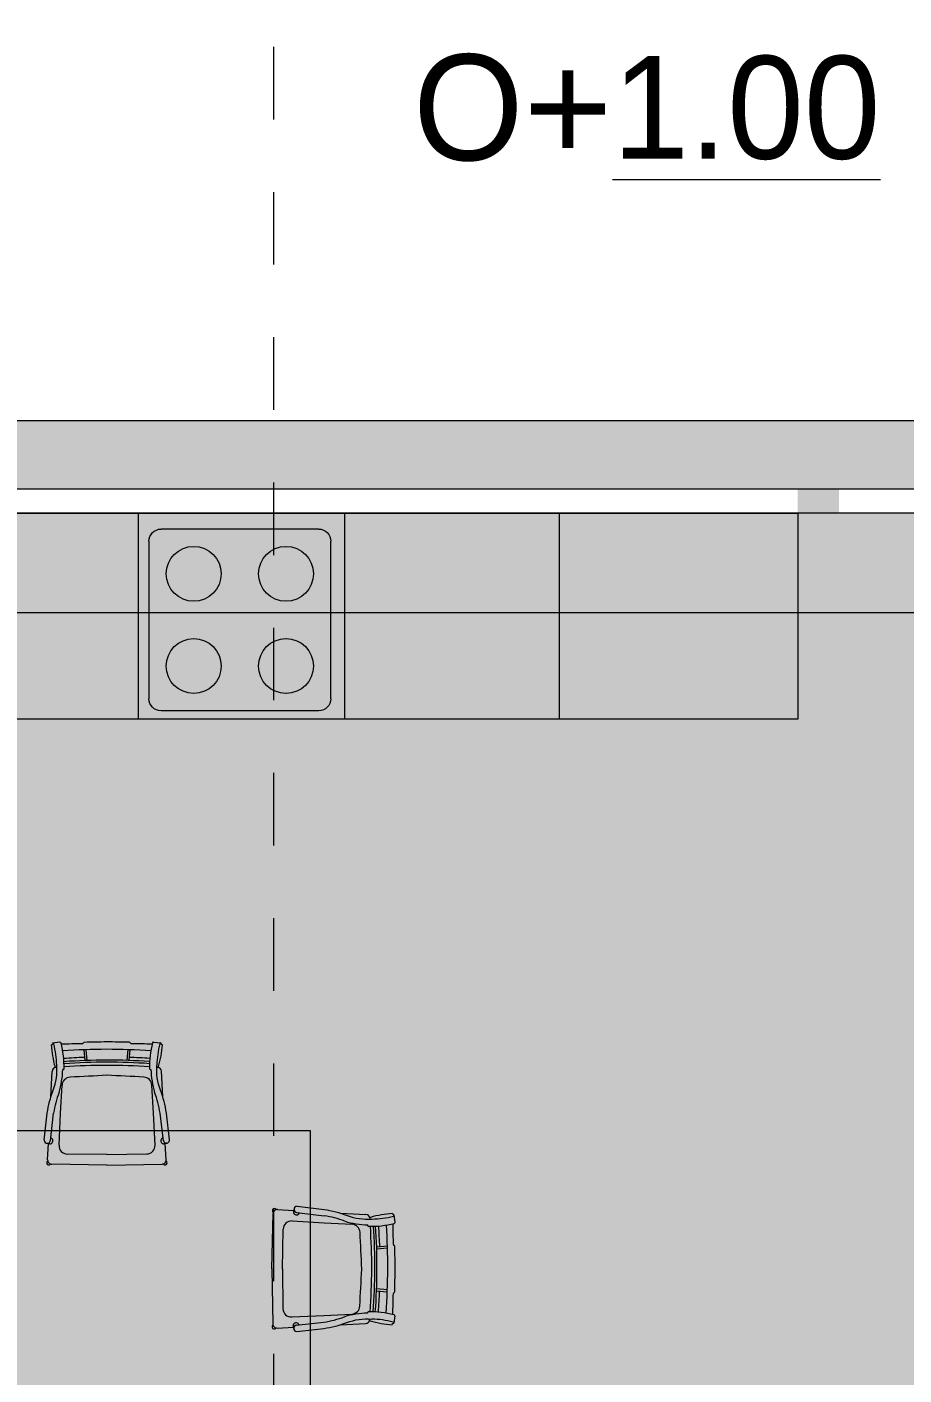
# Model space of a CAD drawing. Header units: millimetres. Extents: x 475206255 to 476720147, y 4620882299 to 4621447368.
# Drawn here: x 475261965 to 475264520, y 4620996467 to 4621000397 of the extents above; entities that cross this region are included whole.
import ezdxf

# ---------------------------------------------------------------- set-up
doc = ezdxf.new("R2010")
doc.units = ezdxf.units.MM
doc.header["$MEASUREMENT"] = 0
doc.set_wipeout_variables(frame=1)
for name, pattern in [('ACAD_ISO02W100', [7.5, 6, -1.5]), ('Dashed', [423.333333, 211.666667, -211.666667]), ('Wipeout_Contour', [1000, 0, -1000])]:
    doc.linetypes.add(name, pattern=pattern)
for name, color, linetype, lineweight in [('2D Drafting - General_Pen_No__250_Pen_No__7_Pen_No__7', 7, 'Continuous', 0), ('G-Anno-Nplt_Pen_No__151', 151, 'Continuous', 0), ('G-Anno-Nplt_Pen_No__4', 7, 'Continuous', 0), ('New_--------AVEJI_UDZRAVI_Pen_No__7', 7, 'Continuous', 0), ('New_._Pen_No__1', 1, 'Continuous', 0), ('New_0_Pen_No__7', 7, 'Continuous', 0), ('New_shenobebi_Pen_No__1', 1, 'Continuous', 0), ('zoma_Pen_No__142', 142, 'Continuous', 0), ('zoma_Pen_No__5_Pen_No__5', 5, 'Continuous', 0)]:
    doc.layers.add(name, color=color, linetype=linetype, lineweight=lineweight)
doc.layers.add('New_--aveji_Pen_No__251', color=7, linetype='Continuous', lineweight=0, true_color=0x656565)
doc.layers.add('zoma', color=7, linetype='Continuous')
doc.styles.add('GENERATED_STYLE_2', font='arial.ttf')
doc.styles.add('GENERATED_STYLE_6', font='avaza.ttf')
doc.dimstyles.new('GENERATED_STYLE__3', dxfattribs={"dimtxt": 200, "dimasz": 64.421331, "dimexe": 0.18, "dimexo": 3, "dimgap": 0, "dimtad": 1, "dimtih": 1, "dimtoh": 1, "dimlfac": 0.001, "dimzin": 0, "dimdsep": 46, "dimtxsty": 'GENERATED_STYLE_2', "dimblk": 'ARROWHEAD_2', "dimblk1": 'ARROWHEAD_2', "dimblk2": 'ARROWHEAD_2', "dimcen": 0.09, "dimclrd": 142, "dimclre": 142, "dimclrt": 142, "dimadec": 0, "dimazin": 0, "dimtfac": 1, "dimtdec": 4, "dimtmove": 0, "dimatfit": 3, "dimfxl": 1, "dimtolj": 1, "dimtzin": 0, "dimarcsym": 0})
doc.dimstyles.new('GENERATED_STYLE__9', dxfattribs={"dimtxt": 200, "dimasz": 64.421331, "dimexe": 0.18, "dimexo": 3, "dimgap": 0, "dimtad": 1, "dimlfac": 0.001, "dimzin": 0, "dimdsep": 46, "dimtxsty": 'GENERATED_STYLE_2', "dimblk": 'ARROWHEAD_2', "dimblk1": 'ARROWHEAD_2', "dimblk2": 'ARROWHEAD_2', "dimcen": 0.09, "dimclrd": 142, "dimclre": 142, "dimclrt": 142, "dimadec": 0, "dimazin": 0, "dimtfac": 1, "dimtdec": 4, "dimtmove": 0, "dimatfit": 3, "dimfxl": 1, "dimtolj": 1, "dimtzin": 0, "dimarcsym": 0})

# ---------------------------------------------------------------- blocks, each defined once
blk = doc.blocks.new('*D880', base_point=(475826095.8, 4621095193.2))
at = {"layer": 'zoma_Pen_No__142', "color": 142, "linetype": 'Continuous', "lineweight": 0, "transparency": 16777216}
for p, q in [((475297678.8, 4621006265.8), (475297594.1, 4621006314.7)), ((475297636.5, 4621006290.2), (475297636.5, 4621006331.7)), ((475297700, 4621006290.2), (475297572.9, 4621006290.2)), ((475297636.5, 4620991090.2), (475297636.5, 4621006290.2)), ((475297700, 4620991090.2), (475297572.9, 4620991090.2)), ((475297594.1, 4620991114.7), (475297678.8, 4620991065.8)), ((475297636.5, 4620991048.8), (475297636.5, 4620991090.2))]:
    blk.add_line(p, q, dxfattribs=at)
at = {"layer": 'zoma_Pen_No__142', "color": 142, "lineweight": 0, "transparency": 16777216, "insert": (475297596.5, 4620998347), "char_height": 200, "attachment_point": 7, "rotation": 90, "style": 'GENERATED_STYLE_2'}
blk.add_mtext('\\A1;{\\pql;\\fArial|b0|i0|c204|p0;\\W1.000000;15.20}', dxfattribs=at)
blk = doc.blocks.new('ARROWHEAD_2')
at = {"color": 0, "linetype": 'Continuous', "lineweight": 0}
for p, q in [((-0.378, -0.655), (0.378, 0.655)), ((0, 0), (-1, 0))]:
    blk.add_line(p, q, dxfattribs=at)
blk = doc.blocks.new('*D884', base_point=(475826095.8, 4621095193.2))
at = {"layer": 'zoma_Pen_No__142', "color": 142, "linetype": 'Continuous', "lineweight": 0, "transparency": 16777216}
for p, q in [((475296910.9, 4620998490.2), (475296783.8, 4620998490.2)), ((475296804.9, 4620998514.7), (475296889.7, 4620998465.8)), ((475296847.3, 4620995890.2), (475296847.3, 4620998490.2)), ((475296910.9, 4620995890.2), (475296783.8, 4620995890.2)), ((475296804.9, 4620995914.7), (475296889.7, 4620995865.8))]:
    blk.add_line(p, q, dxfattribs=at)
at = {"layer": 'zoma_Pen_No__142', "color": 142, "lineweight": 0, "transparency": 16777216, "char_height": 200, "attachment_point": 7, "rotation": 90, "style": 'GENERATED_STYLE_2'}
for s, insert in [('\\A1;{\\pql;\\fArial|b0|i0|c204|p0;\\W1.000000;0.40}', (475296807.3, 4620997931.9)), ('\\A1;{\\pql;\\fArial|b0|i0|c204|p0;\\W1.000000;2.60}', (475296807.3, 4620996923.3))]:
    blk.add_mtext(s, dxfattribs=dict(at, insert=insert))
blk = doc.blocks.new('*D885', base_point=(475826095.8, 4621095193.2))
at = {"layer": 'zoma_Pen_No__142', "color": 142, "linetype": 'Continuous', "lineweight": 0, "transparency": 16777216}
for p, q in [((475296804.9, 4620998914.7), (475296889.7, 4620998865.8)), ((475296910.9, 4620998890.2), (475296783.8, 4620998890.2)), ((475296847.3, 4620998490.2), (475296847.3, 4620998890.2)), ((475296910.9, 4620998490.2), (475296783.8, 4620998490.2)), ((475296804.9, 4620998514.7), (475296889.7, 4620998465.8))]:
    blk.add_line(p, q, dxfattribs=at)
blk = doc.blocks.new('*D886', base_point=(475826095.8, 4621095193.2))
at = {"layer": 'zoma_Pen_No__142', "color": 142, "linetype": 'Continuous', "lineweight": 0, "transparency": 16777216}
for p, q in [((475296804.9, 4620999514.7), (475296889.7, 4620999465.8)), ((475296910.9, 4620999490.2), (475296783.8, 4620999490.2)), ((475296847.3, 4620998890.2), (475296847.3, 4620999490.2)), ((475296804.9, 4620998914.7), (475296889.7, 4620998865.8)), ((475296910.9, 4620998890.2), (475296783.8, 4620998890.2))]:
    blk.add_line(p, q, dxfattribs=at)
at = {"layer": 'zoma_Pen_No__142', "color": 142, "lineweight": 0, "transparency": 16777216, "insert": (475296807.3, 4620998923.3), "char_height": 200, "attachment_point": 7, "rotation": 90, "style": 'GENERATED_STYLE_2'}
blk.add_mtext('\\A1;{\\pql;\\fArial|b0|i0|c204|p0;\\W1.000000;0.60}', dxfattribs=at)
blk = doc.blocks.new('*D887', base_point=(475826095.8, 4621095193.2))
at = {"layer": 'zoma_Pen_No__142', "color": 142, "linetype": 'Continuous', "lineweight": 0, "transparency": 16777216}
for p, q in [((475296804.9, 4621001114.7), (475296889.7, 4621001065.8)), ((475296910.9, 4621001090.2), (475296783.8, 4621001090.2)), ((475296847.3, 4620999490.2), (475296847.3, 4621001090.2)), ((475296804.9, 4620999514.7), (475296889.7, 4620999465.8)), ((475296910.9, 4620999490.2), (475296783.8, 4620999490.2))]:
    blk.add_line(p, q, dxfattribs=at)
at = {"layer": 'zoma_Pen_No__142', "color": 142, "lineweight": 0, "transparency": 16777216, "insert": (475296807.3, 4621000023.3), "char_height": 200, "attachment_point": 7, "rotation": 90, "style": 'GENERATED_STYLE_2'}
blk.add_mtext('\\A1;{\\pql;\\fArial|b0|i0|c204|p0;\\W1.000000;1.60}', dxfattribs=at)
blk = doc.blocks.new('*D1250', base_point=(475826095.8, 4621095193.2))
at = {"layer": 'zoma_Pen_No__142', "color": 142, "linetype": 'Continuous', "lineweight": 0, "transparency": 16777216}
for p, q in [((475261119.4, 4621043674.5), (475261119.4, 4621043801.6)), ((475267619.4, 4621043674.5), (475267619.4, 4621043801.6)), ((475261143.9, 4621043780.5), (475261095, 4621043695.7)), ((475267643.9, 4621043780.5), (475267595, 4621043695.7)), ((475261119.4, 4621043738.1), (475267619.4, 4621043738.1))]:
    blk.add_line(p, q, dxfattribs=at)
at = {"layer": 'zoma_Pen_No__142', "color": 142, "lineweight": 0, "transparency": 16777216, "char_height": 200, "attachment_point": 7, "style": 'GENERATED_STYLE_2'}
for s, insert in [('\\A1;{\\pql;\\fArial|b0|i0|c204|p0;\\W1.000000;6.50}', (475264102.5, 4621043778.1)), ('\\A1;{\\pql;\\fArial|b0|i0|c204|p0;\\W1.000000;0.40}', (475267061.1, 4621043778.1))]:
    blk.add_mtext(s, dxfattribs=dict(at, insert=insert))
blk = doc.blocks.new('*D1308', base_point=(475826095.8, 4621095193.2))
at = {"layer": 'zoma_Pen_No__142', "color": 142, "linetype": 'Continuous', "lineweight": 0, "transparency": 16777216}
for p, q in [((475261143.9, 4621092730.1), (475261095, 4621092645.3)), ((475261119.4, 4621092624.1), (475261119.4, 4621092751.3)), ((475267643.9, 4621092730.1), (475267595, 4621092645.3)), ((475267619.4, 4621092624.1), (475267619.4, 4621092751.3)), ((475261119.4, 4621092687.7), (475267619.4, 4621092687.7))]:
    blk.add_line(p, q, dxfattribs=at)
at = {"layer": 'zoma_Pen_No__142', "color": 142, "lineweight": 0, "transparency": 16777216, "char_height": 200, "attachment_point": 7, "style": 'GENERATED_STYLE_2'}
for s, insert in [('\\A1;{\\pql;\\fArial|b0|i0|c204|p0;\\W1.000000;6.50}', (475264102.5, 4621092727.7)), ('\\A1;{\\pql;\\fArial|b0|i0|c204|p0;\\W1.000000;0.40}', (475267061.1, 4621092727.7))]:
    blk.add_mtext(s, dxfattribs=dict(at, insert=insert))
blk = doc.blocks.new('*D1366', base_point=(475826095.8, 4621095193.2))
at = {"layer": 'zoma_Pen_No__142', "color": 142, "linetype": 'Continuous', "lineweight": 0, "transparency": 16777216}
for p, q in [((475261143.9, 4621141919.8), (475261095, 4621141835.1)), ((475261119.4, 4621141813.9), (475261119.4, 4621141941)), ((475267643.9, 4621141919.8), (475267595, 4621141835.1)), ((475267619.4, 4621141813.9), (475267619.4, 4621141941)), ((475261119.4, 4621141877.4), (475267619.4, 4621141877.4))]:
    blk.add_line(p, q, dxfattribs=at)
at = {"layer": 'zoma_Pen_No__142', "color": 142, "lineweight": 0, "transparency": 16777216, "char_height": 200, "attachment_point": 7, "style": 'GENERATED_STYLE_2'}
for s, insert in [('\\A1;{\\pql;\\fArial|b0|i0|c204|p0;\\W1.000000;6.50}', (475264102.5, 4621141917.4)), ('\\A1;{\\pql;\\fArial|b0|i0|c204|p0;\\W1.000000;0.40}', (475267061.1, 4621141917.4))]:
    blk.add_mtext(s, dxfattribs=dict(at, insert=insert))
blk = doc.blocks.new('*D1425', base_point=(475826095.8, 4621095193.2))
at = {"layer": 'zoma_Pen_No__142', "color": 142, "linetype": 'Continuous', "lineweight": 0, "transparency": 16777216}
for p, q in [((475261119.4, 4621191190.5), (475261119.4, 4621191317.7)), ((475267619.4, 4621191190.5), (475267619.4, 4621191317.7)), ((475261143.9, 4621191296.5), (475261095, 4621191211.7)), ((475267643.9, 4621191296.5), (475267595, 4621191211.7)), ((475261119.4, 4621191254.1), (475267619.4, 4621191254.1))]:
    blk.add_line(p, q, dxfattribs=at)
at = {"layer": 'zoma_Pen_No__142', "color": 142, "lineweight": 0, "transparency": 16777216, "char_height": 200, "attachment_point": 7, "style": 'GENERATED_STYLE_2'}
for s, insert in [('\\A1;{\\pql;\\fArial|b0|i0|c204|p0;\\W1.000000;6.50}', (475264102.5, 4621191294.1)), ('\\A1;{\\pql;\\fArial|b0|i0|c204|p0;\\W1.000000;0.40}', (475267061.1, 4621191294.1))]:
    blk.add_mtext(s, dxfattribs=dict(at, insert=insert))
blk = doc.blocks.new('*D1483', base_point=(475826095.8, 4621095193.2))
at = {"layer": 'zoma_Pen_No__142', "color": 142, "linetype": 'Continuous', "lineweight": 0, "transparency": 16777216}
for p, q in [((475261143.9, 4621240486.2), (475261095, 4621240401.5)), ((475261119.4, 4621240380.3), (475261119.4, 4621240507.4)), ((475267643.9, 4621240486.2), (475267595, 4621240401.5)), ((475267619.4, 4621240380.3), (475267619.4, 4621240507.4)), ((475261119.4, 4621240443.8), (475267619.4, 4621240443.8))]:
    blk.add_line(p, q, dxfattribs=at)
at = {"layer": 'zoma_Pen_No__142', "color": 142, "lineweight": 0, "transparency": 16777216, "char_height": 200, "attachment_point": 7, "style": 'GENERATED_STYLE_2'}
for s, insert in [('\\A1;{\\pql;\\fArial|b0|i0|c204|p0;\\W1.000000;6.50}', (475264102.5, 4621240483.8)), ('\\A1;{\\pql;\\fArial|b0|i0|c204|p0;\\W1.000000;0.40}', (475267061.1, 4621240483.8))]:
    blk.add_mtext(s, dxfattribs=dict(at, insert=insert))

msp = doc.modelspace()

# ---------------------------------------------------------------- hatches: boundary and pattern name
at = {"layer": '2D Drafting - General_Pen_No__250_Pen_No__7_Pen_No__7', "linetype": 'Continuous', "lineweight": 0}
for points in [[(475260919.455, 4620999049.703), (475260919.455, 4620999249.703), (475265819.49, 4620999249.703), (475265819.49, 4620999049.703)], [(475264210.079, 4620998096.74), (475264210.078, 4620999049.703), (475264330.079, 4620999049.703), (475264330.079, 4620998096.74)], [(475264210.086, 4620998096.74), (475264210.085, 4620999049.703), (475264330.085, 4620999049.703), (475264330.086, 4620998096.74)], [(475264639.852, 4620996641.121), (475266336.728, 4620996641.121), (475266336.728, 4620996542.998), (475264639.852, 4620996542.998), (475264639.852, 4620992089.784), (475264519.852, 4620992089.784), (475264519.852, 4620996641.121)]]:
    msp.add_hatch(color=7, dxfattribs=at).paths.add_polyline_path(points)
at = {"layer": 'G-Anno-Nplt_Pen_No__151', "linetype": 'Continuous', "lineweight": 0, "true_color": 0x1f2f3f}
msp.add_hatch(color=169, dxfattribs=at).paths.add_polyline_path([(475261089.44, 4620992659.778), (475264789.859, 4620992659.778), (475264789.859, 4620991359.784), (475267549.44, 4620991359.784), (475267549.44, 4620991545.152), (475268089.44, 4620991545.152), (475268089.44, 4620991359.784), (475270249.859, 4620991359.784), (475270249.859, 4620996839.926), (475270319.859, 4620996839.926), (475270319.859, 4620998089.778), (475269879.657, 4620998089.778), (475269879.657, 4620998489.778), (475267619.44, 4620998489.778), (475267549.44, 4620998489.778), (475267549.44, 4620998605.515), (475267549.44, 4620998979.703), (475261609.628, 4620998979.703), (475261609.628, 4620998579.703), (475261189.44, 4620998579.703), (475261189.44, 4620998419.778), (475261089.44, 4620998419.778)])

# ---------------------------------------------------------------- linework, layer by layer
at = {"layer": '2D Drafting - General_Pen_No__250_Pen_No__7_Pen_No__7', "color": 7, "linetype": 'Continuous', "lineweight": 0, "flags": 128}
msp.add_lwpolyline([(475260919.455, 4620999049.703), (475260919.455, 4620999249.703), (475265819.49, 4620999249.703), (475265819.49, 4620999049.703)], close=True, dxfattribs=at)
at = {"layer": 'G-Anno-Nplt_Pen_No__4', "color": 7, "linetype": 'Continuous', "lineweight": 0, "flags": 128}
msp.add_lwpolyline([(475261089.44, 4620992659.778), (475264789.859, 4620992659.778), (475264789.859, 4620991359.784), (475267549.44, 4620991359.784), (475267549.44, 4620991545.152), (475268089.44, 4620991545.152), (475268089.44, 4620991359.784), (475270249.859, 4620991359.784), (475270249.859, 4620996839.926), (475270319.859, 4620996839.926), (475270319.859, 4620998089.778), (475269879.657, 4620998089.778), (475269879.657, 4620998489.778), (475267619.44, 4620998489.778), (475267549.44, 4620998489.778), (475267549.44, 4620998605.515), (475267549.44, 4620998979.703), (475261609.628, 4620998979.703), (475261609.628, 4620998579.703), (475261189.44, 4620998579.703), (475261189.44, 4620998419.778), (475261089.44, 4620998419.778)], close=True, dxfattribs=at)
at = {"layer": 'New_--------AVEJI_UDZRAVI_Pen_No__7', "color": 7, "linetype": 'Continuous', "lineweight": 0}
for p, q in [((475262814.416, 4620998933.412), (475262355.148, 4620998933.412)), ((475262814.423, 4620998933.412), (475262355.155, 4620998933.412)), ((475262319.939, 4620998898.238), (475262319.939, 4620998438.97)), ((475262319.946, 4620998898.237), (475262319.946, 4620998438.97)), ((475262849.59, 4620998438.97), (475262849.59, 4620998898.237)), ((475262849.597, 4620998438.969), (475262849.597, 4620998898.237)), ((475262814.416, 4620998403.795), (475262355.148, 4620998403.795)), ((475262814.423, 4620998403.795), (475262355.155, 4620998403.795))]:
    msp.add_line(p, q, dxfattribs=at)
for points in [[(475261689.433, 4620998379.702), (475261689.433, 4620998979.702), (475264210.085, 4620998979.703), (475264210.085, 4620998379.703)], [(475261689.433, 4620998379.702), (475261689.433, 4620998979.702), (475264210.078, 4620998979.703), (475264210.079, 4620998379.703)], [(475262889.432, 4620998979.703), (475262889.432, 4620998379.703), (475262289.432, 4620998379.703), (475262289.432, 4620998979.703)], [(475262889.439, 4620998979.702), (475262889.439, 4620998379.702), (475262289.439, 4620998379.702), (475262289.439, 4620998979.702)], [(475263515.997, 4620998379.703), (475263515.997, 4620998979.703), (475264210.078, 4620998979.703), (475264210.079, 4620998379.703)]]:
    msp.add_lwpolyline(points, close=True, dxfattribs=at)
for centre in [(475262450.322, 4620998803.064), (475262450.329, 4620998803.063), (475262719.207, 4620998803.064), (475262719.214, 4620998803.063), (475262450.322, 4620998534.144), (475262450.329, 4620998534.144), (475262719.207, 4620998534.144), (475262719.214, 4620998534.143)]:
    msp.add_circle(centre, 80, dxfattribs=at)
for points in [[(475262319.939, 4620998898.238), (475262319.939, 4620998917.668), (475262335.718, 4620998933.412), (475262355.114, 4620998933.412)], [(475262319.946, 4620998898.237), (475262319.946, 4620998917.668), (475262335.725, 4620998933.412), (475262355.121, 4620998933.412)], [(475262814.416, 4620998933.412), (475262833.846, 4620998933.412), (475262849.59, 4620998917.668), (475262849.59, 4620998898.237)], [(475262814.423, 4620998933.412), (475262833.853, 4620998933.412), (475262849.597, 4620998917.668), (475262849.597, 4620998898.237)], [(475262355.148, 4620998403.795), (475262335.718, 4620998403.795), (475262319.939, 4620998419.539), (475262319.939, 4620998438.97)], [(475262355.155, 4620998403.795), (475262335.724, 4620998403.795), (475262319.946, 4620998419.539), (475262319.946, 4620998438.97)], [(475262849.59, 4620998438.97), (475262849.59, 4620998419.539), (475262833.846, 4620998403.795), (475262814.416, 4620998403.795)], [(475262849.597, 4620998438.969), (475262849.597, 4620998419.539), (475262833.853, 4620998403.795), (475262814.423, 4620998403.795)]]:
    msp.add_open_spline(points, degree=3, dxfattribs=at)
at = {"layer": 'New_--aveji_Pen_No__251', "color": 251, "linetype": 'ACAD_ISO02W100', "lineweight": 0, "true_color": 0x656565}
for points in [[(475262289.432, 4620998379.703), (475262289.432, 4620998979.703)], [(475262289.439, 4620998379.703), (475262289.439, 4620998979.703)]]:
    msp.add_lwpolyline(points, dxfattribs=at)
at = {"layer": 'New_0_Pen_No__7', "color": 7, "linetype": 'Continuous', "lineweight": 0}
for p, q in [((475262035.028, 4620997429.857), (475262038.704, 4620997430.794)), ((475262038.63, 4620997431.085), (475262038.704, 4620997430.794)), ((475262060.459, 4620997437.561), (475262039.302, 4620997435.038)), ((475262129.19, 4620997435.932), (475262127.928, 4620997434.306)), ((475262257.934, 4620997415.844), (475262255.107, 4620997384.462)), ((475262264.886, 4620997436.082), (475262266.153, 4620997434.459)), ((475262333.614, 4620997437.862), (475262354.776, 4620997435.385)), ((475262355.457, 4620997431.435), (475262355.383, 4620997431.143)), ((475262359.061, 4620997430.214), (475262355.383, 4620997431.143)), ((475262130.103, 4620997415.399), (475262132.991, 4620997384.115)), ((475262136.187, 4620997415.71), (475262139.084, 4620997384.334)), ((475262264.019, 4620997415.547), (475262261.2, 4620997384.256)), ((475262034.199, 4620997278.055), (475262038.04, 4620997352.598)), ((475262070.67, 4620997357.992), (475262068.637, 4620997357.976)), ((475262323.578, 4620997358.27), (475262325.612, 4620997358.26)), ((475262360.226, 4620997278.414), (475262356.22, 4620997352.948)), ((475262062.664, 4620997230.751), (475262066.877, 4620997312.511)), ((475262332.719, 4620997231.048), (475262328.326, 4620997312.799)), ((475262032.88, 4620997150.079), (475262042.15, 4620997230.728)), ((475262057.848, 4620997137.277), (475262062.664, 4620997230.751)), ((475262337.742, 4620997137.586), (475262332.719, 4620997231.048)), ((475262361.827, 4620997150.442), (475262352.379, 4620997231.07)), ((475262024.754, 4620997094.765), (475262027.208, 4620997142.384)), ((475262038.116, 4620997155.881), (475262037.014, 4620997156.798)), ((475262356.577, 4620997156.232), (475262357.677, 4620997157.151)), ((475262370.074, 4620997095.145), (475262367.515, 4620997142.759)), ((475262198.36, 4620997109.76), (475262081.764, 4620997111.679)), ((475262197.291, 4620997109.759), (475262313.883, 4620997111.935)), ((475262196.897, 4620997079.329), (475262036.712, 4620997081.966)), ((475262197.966, 4620997079.331), (475262358.144, 4620997082.32)), ((475262694.414, 4620996949.715), (475262742.023, 4620996947.068)), ((475262678.281, 4620996777.636), (475262681.567, 4620996937.809)), ((475262736.792, 4620996916.449), (475262830.245, 4620996911.254)), ((475262749.695, 4620996941.366), (475262830.306, 4620996931.769)), ((475262755.476, 4620996936.106), (475262756.397, 4620996937.204)), ((475262830.245, 4620996911.254), (475262911.988, 4620996906.71)), ((475262877.664, 4620996939.528), (475262952.191, 4620996935.385)), ((475263029.462, 4620996938.083), (475263030.384, 4620996934.404)), ((475263030.676, 4620996934.477), (475263030.384, 4620996934.404)), ((475263037.062, 4620996912.622), (475263034.625, 4620996933.789)), ((475262708.706, 4620996776.05), (475262711.097, 4620996892.638)), ((475262957.453, 4620996902.733), (475262957.446, 4620996904.766)), ((475263014.619, 4620996843.068), (475262983.323, 4620996840.307)), ((475263014.905, 4620996836.983), (475262983.517, 4620996834.213)), ((475263035.156, 4620996843.898), (475263033.535, 4620996845.167)), ((475262678.278, 4620996776.568), (475262680.618, 4620996616.378)), ((475262708.709, 4620996777.119), (475262710.412, 4620996660.519)), ((475263014.224, 4620996709.152), (475262982.945, 4620996712.098)), ((475263014.546, 4620996715.236), (475262983.175, 4620996718.191)), ((475263034.755, 4620996708.202), (475263033.127, 4620996706.942)), ((475262735.966, 4620996636.557), (475262829.449, 4620996641.2)), ((475262829.449, 4620996641.2), (475262911.217, 4620996645.262)), ((475262956.707, 4620996649.826), (475262956.688, 4620996647.793)), ((475263036.257, 4620996639.468), (475263033.695, 4620996618.316)), ((475262693.395, 4620996604.397), (475262741.019, 4620996606.762)), ((475262748.725, 4620996612.42), (475262829.391, 4620996621.541)), ((475262754.536, 4620996617.646), (475262755.451, 4620996616.542)), ((475262876.702, 4620996613.502), (475262951.253, 4620996617.206)), ((475263028.506, 4620996614.052), (475263029.45, 4620996617.726)), ((475263029.741, 4620996617.651), (475263029.45, 4620996617.726))]:
    msp.add_line(p, q, dxfattribs=at)
for points in [[(475262023.822, 4620997230.708, -0.05838097), (475262040.882, 4620997297.417, 0.11288216), (475262051.306, 4620997370.223)], [(475262370.707, 4620997231.09, 0.05838097), (475262353.499, 4620997297.761, -0.11288216), (475262342.915, 4620997370.545)], [(475262023.355, 4620997143.001), (475262025.677, 4620997142.672, -0.08130171), (475262031.022, 4620997141)], [(475262371.367, 4620997143.384), (475262369.046, 4620997143.05, 0.08130171), (475262363.705, 4620997141.366)], [(475262742.655, 4620996950.919), (475262742.317, 4620996948.598, -0.08130171), (475262740.623, 4620996943.261)], [(475262830.36, 4620996950.097, -0.05838097), (475262896.999, 4620996932.766, 0.11288216), (475262969.763, 4620996922.048)], [(475262829.337, 4620996603.213, 0.05838097), (475262896.077, 4620996620.15, -0.11288216), (475262968.903, 4620996630.439)], [(475262741.629, 4620996602.908), (475262741.304, 4620996605.231, 0.08130171), (475262739.642, 4620996610.578)]]:
    msp.add_lwpolyline(points, format="xyb", dxfattribs=at)
for points in [[(475262014.738, 4620997152.165), (475262023.766, 4620997230.708)], [(475262379.964, 4620997152.567), (475262370.763, 4620997231.09)], [(475262751.854, 4620996959.499), (475262830.36, 4620996950.152)], [(475262750.777, 4620996594.274), (475262829.336, 4620996603.157)]]:
    msp.add_lwpolyline(points, dxfattribs=at)
msp.add_lwpolyline([(475261099.434, 4620997179.702), (475262789.671, 4620997179.702), (475262789.671, 4620996334.242), (475261099.434, 4620996334.242)], close=True, dxfattribs=at)
for centre, radius, start, end in [((475262312.368, 4620997446.57), 277.843, 183.448597, 196.847169), ((475262041.224, 4620997432.678), 3.044, 129.159043, 211.547831), ((475262039.662, 4620997432.016), 3.044, 14.411447, 96.800229), ((475261772.331, 4620997363.32), 279.06, 1.41759, 14.411445), ((475262060.819, 4620997434.538), 3.044, 14.411451, 96.800225), ((475261793.488, 4620997365.842), 279.06, 358.754779, 14.411445), ((475262649.194, 4620974218.519), 23220.515, 91.292078, 91.4424412), ((475262197.335, 4620995661.81), 1755.051, 85.815151, 94.203832), ((475262125.524, 4620997436.173), 3.044, 271.292069, 322.168652), ((475262131.594, 4620997434.066), 3.044, 91.2629, 142.168644), ((475262643.309, 4620974222.234), 23220.515, 91.101231, 91.2629052), ((475261801.936, 4620974221.307), 23220.515, 88.8633845, 89.0250587), ((475262262.487, 4620997434.21), 3.044, 37.957628, 88.863387), ((475262268.552, 4620997436.331), 3.044, 217.957615, 268.834211), ((475261796.059, 4620974217.579), 23220.515, 88.6838475, 88.8342108), ((475262600.743, 4620997366.732), 279.06, 165.714845, 181.371511), ((475262333.26, 4620997434.839), 3.044, 83.326049, 165.714842), ((475262621.905, 4620997364.256), 279.06, 165.714845, 178.7087), ((475262081.686, 4620997446.316), 277.843, 343.279121, 356.677692), ((475262354.423, 4620997432.362), 3.044, 83.326055, 165.714857), ((475262352.86, 4620997433.021), 3.044, 328.578458, 50.967248), ((475262199.028, 4620995630.306), 1764.182, 92.172535, 94.145759), ((475262199.028, 4620995630.306), 1755.051, 85.980531, 94.145759), ((475262199.028, 4620995630.306), 1748.964, 85.974593, 94.151696), ((475262199.028, 4620995630.306), 1764.182, 85.980531, 87.953755), ((475262050.198, 4620997351.971), 12.174, 98.199917, 177.050359), ((475262049.363, 4620997366.928), 3.044, 196.847175, 273.135668), ((475263317.117, 4620974225.244), 23173.34, 93.1302774, 93.1356583), ((475261804.725, 4620997365.678), 264.024, 343.539, 358.328347), ((475262070.656, 4620997359.818), 1.826, 270.430594, 358.754778), ((475262199.028, 4620995630.306), 1739.833, 85.957384, 94.168906), ((475263317.549, 4620974225.252), 23142.905, 92.7745716, 93.0407614), ((475261128.546, 4620974222.839), 23142.905, 87.0855282, 87.3517179), ((475262323.588, 4620997360.097), 1.826, 181.371515, 269.695689), ((475262589.506, 4620997366.543), 264.024, 181.797943, 196.58729), ((475261128.119, 4620974222.831), 23173.34, 86.9906224, 86.9960034), ((475262344.866, 4620997367.254), 3.044, 266.990623, 343.279126), ((475262344.064, 4620997352.295), 12.174, 3.075932, 81.926371), ((475262091.193, 4620997311.258), 24.348, 93.040761, 177.050359), ((475262304.013, 4620997311.493), 24.348, 3.075932, 87.085528), ((475262317.039, 4620997191.254), 277.599, 158.971742, 171.824801), ((475262077.577, 4620997190.99), 277.599, 8.301488, 21.154548), ((475262023.93, 4620997152.175), 9.192, 180.063148, 0.063143), ((475262030.897, 4620997150.191), 9.192, 270.774773, 38.246102), ((475262034.801, 4620997158.29), 1.085, 199.923352, 284.262495), ((475262035.61, 4620997155.11), 2.196, 50.238305, 104.262529), ((475262363.809, 4620997150.558), 9.192, 141.880188, 269.351518), ((475262359.086, 4620997155.466), 2.196, 75.863781, 129.887992), ((475262359.887, 4620997158.648), 1.085, 255.863755, 340.202947), ((475262370.772, 4620997152.557), 9.192, 180.063143, 0.063148), ((475262082.164, 4620997136.024), 24.348, 177.050357, 269.05713), ((475262313.428, 4620997136.279), 24.348, 271.069159, 3.075932), ((475262028.017, 4620997085.827), 6.087, 118.576228, 327.531254), ((475262036.913, 4620997094.138), 12.174, 177.050357, 269.05713), ((475262197.398, 4620997109.761), 30.436, 269.057145, 271.069175), ((475262197.425, 4620997085.409), 6.087, 269.057145, 271.069175), ((475262357.917, 4620997094.492), 12.174, 271.069162, 3.075933), ((475262366.831, 4620997086.201), 6.087, 212.595042, 61.550055), ((475262685.463, 4620996946.489), 6.087, 28.344082, 237.299104), ((475262693.738, 4620996937.559), 12.174, 86.818205, 178.824986), ((475262751.827, 4620996950.307), 9.192, 89.830995, 269.830995), ((475262735.44, 4620996892.139), 24.348, 86.818207, 178.82498), ((475262749.815, 4620996943.348), 9.192, 180.542617, 308.013956), ((475262754.714, 4620996938.615), 2.196, 320.006141, 14.030363), ((475262757.898, 4620996939.411), 1.085, 109.691201, 194.030386), ((475262789.718, 4620996657.042), 277.599, 68.739592, 81.592652), ((475262966.217, 4620997168.645), 264.024, 253.30685, 268.096197), ((475262910.636, 4620996882.399), 24.348, 2.808609, 86.818207), ((475262951.515, 4620996923.23), 12.174, 7.967771, 86.818207), ((475262966.427, 4620997179.881), 279.06, 268.522629, 284.179295), ((475262966.475, 4620996924.004), 3.044, 106.615018, 182.90352), ((475239819.844, 4620995750.02), 23173.34, 2.8981409, 2.9035219), ((475263045.051, 4620996660.678), 277.843, 93.216448, 106.615019), ((475262963.989, 4620997201.048), 279.06, 271.18544, 284.179295), ((475263032.257, 4620996931.876), 3.044, 38.926905, 121.315687), ((475239815.826, 4620996417.969), 23220.515, 1.0599285, 1.2102918), ((475263031.602, 4620996933.441), 3.044, 284.179293, 6.568084), ((475263034.039, 4620996912.274), 3.044, 284.17929, 6.568087), ((475239819.851, 4620995749.593), 23142.905, 2.5424216, 2.8086114), ((475262959.279, 4620996902.739), 1.826, 180.198467, 268.522627), ((475261229.262, 4620996781.376), 1739.833, 355.725234, 3.936756), ((475261229.262, 4620996781.376), 1748.964, 355.742443, 3.919546), ((475261229.262, 4620996781.376), 1755.051, 355.748381, 3.913608), ((475261229.262, 4620996781.376), 1764.182, 1.940385, 3.913608), ((475261260.772, 4620996782.942), 1755.051, 355.583001, 3.971682), ((475263035.411, 4620996847.563), 3.044, 181.059936, 231.936511), ((475263033.279, 4620996841.501), 3.044, 1.030746, 51.936503), ((475239819.564, 4620996423.84), 23220.515, 0.8690812, 1.0307554), ((475262684.358, 4620996777.084), 6.087, 178.824978, 180.837003), ((475262708.71, 4620996777.012), 30.436, 178.824982, 180.837012), ((475239826.308, 4620997938.588), 23142.905, 356.8533781, 357.1195678), ((475239822.046, 4620997265.21), 23220.515, 358.6312341, 358.7929083), ((475261229.262, 4620996781.376), 1764.182, 355.748381, 357.721605), ((475263032.893, 4620996710.609), 3.044, 307.725483, 358.631237), ((475239818.342, 4620997271.102), 23220.515, 358.4516977, 358.602061), ((475263034.989, 4620996704.535), 3.044, 127.725483, 178.602055), ((475262734.758, 4620996660.875), 24.348, 180.837009, 272.843783), ((475262790.424, 4620996896.503), 277.599, 278.069338, 290.922398), ((475262963.902, 4620996383.867), 264.024, 91.565793, 106.355139), ((475262910.009, 4620996669.581), 24.348, 272.843782, 356.853378), ((475262958.533, 4620996649.809), 1.826, 91.139361, 179.46353), ((475262964.045, 4620996372.63), 279.06, 75.482695, 91.139361), ((475239826.301, 4620997939.016), 23173.34, 356.7584684, 356.7638493), ((475262961.483, 4620996351.477), 279.06, 75.482695, 88.47655), ((475263033.235, 4620996639.834), 3.044, 353.093898, 75.482695), ((475262684.464, 4620996607.675), 6.087, 122.362886, 331.317906), ((475262692.791, 4620996616.556), 12.174, 180.837009, 272.843783), ((475262748.833, 4620996610.437), 9.192, 51.648032, 179.119374), ((475262750.804, 4620996603.466), 9.192, 89.830995, 269.830994), ((475262753.76, 4620996615.14), 2.196, 345.631618, 39.655851), ((475262756.939, 4620996614.326), 1.085, 165.631623, 249.970791), ((475262950.649, 4620996629.365), 12.174, 272.843784, 351.694222), ((475262965.604, 4620996628.502), 3.044, 176.758476, 253.04697), ((475263045.732, 4620996891.36), 277.843, 253.04697, 266.445542), ((475263031.338, 4620996620.242), 3.044, 238.346305, 320.735092), ((475263030.673, 4620996618.682), 3.044, 353.093898, 75.482695)]:
    msp.add_arc(centre, radius, start, end, dxfattribs=at)
at = {"layer": 'New_shenobebi_Pen_No__1', "color": 1, "linetype": 'Dashed', "lineweight": 0}
msp.add_lwpolyline([(475262684.063, 4620986580.832), (475262684.063, 4621009874.053)], dxfattribs=at)
at = {"layer": 'zoma_Pen_No__5_Pen_No__5', "color": 5, "linetype": 'Continuous', "lineweight": 0}
msp.add_line((475229338.818, 4620998690.259), (475299168.647, 4620998690.259), dxfattribs=at)

# ---------------------------------------------------------------- dimensions: what is measured, and where the dimension line sits
at = {"layer": 'zoma', "color": 142, "linetype": 'Continuous', "lineweight": 0}
for base, picture, middle in [((475267619.44, 4621240443.837), '*D1483', (475264361.436, 4621240583.837)), ((475267619.44, 4621191254.086), '*D1425', (475264361.436, 4621191394.086)), ((475267619.44, 4621141877.434), '*D1366', (475264361.436, 4621142017.434)), ((475267619.44, 4621092687.699), '*D1308', (475264361.436, 4621092827.699)), ((475267619.44, 4621043738.069), '*D1250', (475264361.436, 4621043878.069))]:
    dim = msp.add_linear_dim(base=base, p1=(475261119.44, 4620991489.778), p2=(475267619.44, 4620991489.778), dimstyle='GENERATED_STYLE__3', dxfattribs=at)
    dim.commit()
    dim.dimension.update_dxf_attribs({"geometry": picture, "text_midpoint": middle, "dimtype": 160})
for base, p1, p2, picture, middle in [((475297636.458, 4621006290.231), (475231619.434, 4620991090.231), (475231619.434, 4621006290.231), '*D880', (475297496.458, 4620998682.058)), ((475296847.329, 4621001090.233), (475231619.689, 4620999490.231), (475231619.434, 4621001090.233), '*D887', (475296707.329, 4621000282.228)), ((475296847.329, 4620999490.231), (475231619.434, 4620998890.231), (475231619.689, 4620999490.231), '*D886', (475296707.329, 4620999182.227)), ((475296847.329, 4620998890.231), (475231619.434, 4620998490.231), (475231619.434, 4620998890.231), '*D885', (475296707.329, 4620998190.81)), ((475296847.329, 4620998490.231), (475231619.434, 4620995890.231), (475231619.434, 4620998490.231), '*D884', (475296707.329, 4620997182.227))]:
    dim = msp.add_linear_dim(base=base, p1=p1, p2=p2, angle=90, dimstyle='GENERATED_STYLE__9', dxfattribs=at)
    dim.commit()
    dim.dimension.update_dxf_attribs({"geometry": picture, "text_midpoint": middle, "dimtype": 160, "text_rotation": 90})

# ---------------------------------------------------------------- next in the draw order: wipeouts: each hides what was drawn before it
at = {"color": 1, "linetype": 'Wipeout_Contour', "lineweight": 0, "ltscale": 23226879804.13709}
msp.add_wipeout([(475263152.802, 4620999858.532), (475265993.801, 4620999858.532), (475265993.801, 4621000394.432), (475263152.802, 4621000394.432)], dxfattribs=at).dxf.layer = 'New_._Pen_No__1'

# ---------------------------------------------------------------- next in the draw order: texts
at = {"layer": 'New_._Pen_No__1', "color": 1, "linetype": 'Continuous', "lineweight": 0, "insert": (475264573.301, 4621000321.768), "char_height": 308.823529, "attachment_point": 2, "style": 'GENERATED_STYLE_6'}
msp.add_mtext('\\A1;{\\pqc;\\fAvaza|b0|i0|c0|p0;\\W1.000000;O\\fArial|b0|i0|c204|p0;\\H1.029412x;\\W1.000000;+\\fAvaza|b0|i0|c0|p0;\\L\\H0.943673x;\\W1.000000;\\L1.00 (650.00) }', dxfattribs=at)

doc.saveas('drawing.dxf')
